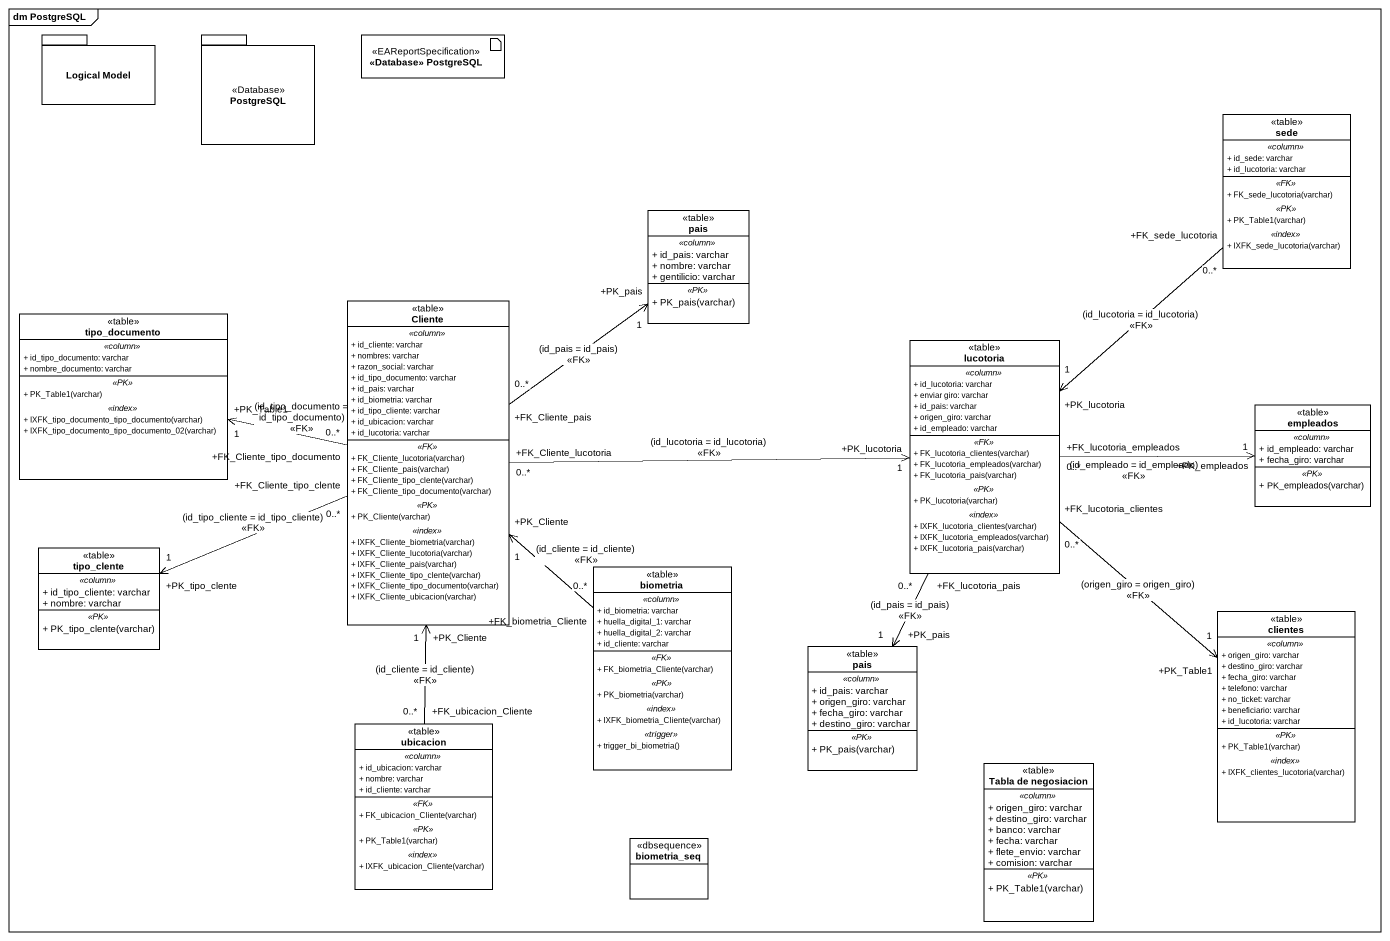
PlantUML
@startuml
mainframe dm PostgreSQL
allowmixing
hide circle
hide empty members
skinparam classAttributeIconSize 0
package "Logical Model" as Logical_Model {
}
package PostgreSQL <<Database>> {
}
artifact "<<Database>> PostgreSQL" as Database_PostgreSQL <<EAReportSpecification>>
class sede <<table>> {
  .. <<column>> ..
  + id_sede: varchar
  + id_lucotoria: varchar
  .. <<FK>> ..
  + FK_sede_lucotoria(varchar)
  .. <<PK>> ..
  + PK_Table1(varchar)
  .. <<index>> ..
  + IXFK_sede_lucotoria(varchar)
}
class pais <<table>> {
  .. <<column>> ..
  + id_pais: varchar
  + nombre: varchar
  + gentilicio: varchar
  .. <<PK>> ..
  + PK_pais(varchar)
}
class Cliente <<table>> {
  .. <<column>> ..
  + id_cliente: varchar
  + nombres: varchar
  + razon_social: varchar
  + id_tipo_documento: varchar
  + id_pais: varchar
  + id_biometria: varchar
  + id_tipo_cliente: varchar
  + id_ubicacion: varchar
  + id_lucotoria: varchar
  .. <<FK>> ..
  + FK_Cliente_lucotoria(varchar)
  + FK_Cliente_pais(varchar)
  + FK_Cliente_tipo_clente(varchar)
  + FK_Cliente_tipo_documento(varchar)
  .. <<PK>> ..
  + PK_Cliente(varchar)
  .. <<index>> ..
  + IXFK_Cliente_biometria(varchar)
  + IXFK_Cliente_lucotoria(varchar)
  + IXFK_Cliente_pais(varchar)
  + IXFK_Cliente_tipo_clente(varchar)
  + IXFK_Cliente_tipo_documento(varchar)
  + IXFK_Cliente_ubicacion(varchar)
}
class tipo_documento <<table>> {
  .. <<column>> ..
  + id_tipo_documento: varchar
  + nombre_documento: varchar
  .. <<PK>> ..
  + PK_Table1(varchar)
  .. <<index>> ..
  + IXFK_tipo_documento_tipo_documento(varchar)
  + IXFK_tipo_documento_tipo_documento_02(varchar)
}
class lucotoria <<table>> {
  .. <<column>> ..
  + id_lucotoria: varchar
  + enviar giro: varchar
  + id_pais: varchar
  + origen_giro: varchar
  + id_empleado: varchar
  .. <<FK>> ..
  + FK_lucotoria_clientes(varchar)
  + FK_lucotoria_empleados(varchar)
  + FK_lucotoria_pais(varchar)
  .. <<PK>> ..
  + PK_lucotoria(varchar)
  .. <<index>> ..
  + IXFK_lucotoria_clientes(varchar)
  + IXFK_lucotoria_empleados(varchar)
  + IXFK_lucotoria_pais(varchar)
}
class empleados <<table>> {
  .. <<column>> ..
  + id_empleado: varchar
  + fecha_giro: varchar
  .. <<PK>> ..
  + PK_empleados(varchar)
}
class tipo_clente <<table>> {
  .. <<column>> ..
  + id_tipo_cliente: varchar
  + nombre: varchar
  .. <<PK>> ..
  + PK_tipo_clente(varchar)
}
class biometria <<table>> {
  .. <<column>> ..
  + id_biometria: varchar
  + huella_digital_1: varchar
  + huella_digital_2: varchar
  + id_cliente: varchar
  .. <<FK>> ..
  + FK_biometria_Cliente(varchar)
  .. <<PK>> ..
  + PK_biometria(varchar)
  .. <<index>> ..
  + IXFK_biometria_Cliente(varchar)
  .. <<trigger>> ..
  + trigger_bi_biometria()
}
class clientes <<table>> {
  .. <<column>> ..
  + origen_giro: varchar
  + destino_giro: varchar
  + fecha_giro: varchar
  + telefono: varchar
  + no_ticket: varchar
  + beneficiario: varchar
  + id_lucotoria: varchar
  .. <<PK>> ..
  + PK_Table1(varchar)
  .. <<index>> ..
  + IXFK_clientes_lucotoria(varchar)
}
class "pais" as pais_2 <<table>> {
  .. <<column>> ..
  + id_pais: varchar
  + origen_giro: varchar
  + fecha_giro: varchar
  + destino_giro: varchar
  .. <<PK>> ..
  + PK_pais(varchar)
}
class ubicacion <<table>> {
  .. <<column>> ..
  + id_ubicacion: varchar
  + nombre: varchar
  + id_cliente: varchar
  .. <<FK>> ..
  + FK_ubicacion_Cliente(varchar)
  .. <<PK>> ..
  + PK_Table1(varchar)
  .. <<index>> ..
  + IXFK_ubicacion_Cliente(varchar)
}
class "Tabla de negosiacion" as Tabla_de_negosiacion <<table>> {
  .. <<column>> ..
  + origen_giro: varchar
  + destino_giro: varchar
  + banco: varchar
  + fecha: varchar
  + flete_envio: varchar
  + comision: varchar
  .. <<PK>> ..
  + PK_Table1(varchar)
}
class biometria_seq <<dbsequence>>
sede "+FK_sede_lucotoria\n0..*" --> "+PK_lucotoria\n1" lucotoria : (id_lucotoria = id_lucotoria)\n<<FK>>
Cliente "+FK_Cliente_pais\n0..*" -up-> "+PK_pais\n1" pais : (id_pais = id_pais)\n<<FK>>
Cliente "+FK_Cliente_tipo_documento\n0..*" -left-> "+PK_Table1\n1" tipo_documento : (id_tipo_documento = id_tipo_documento)\n<<FK>>
Cliente "+FK_Cliente_lucotoria\n0..*" -right-> "+PK_lucotoria\n1" lucotoria : (id_lucotoria = id_lucotoria)\n<<FK>>
Cliente "+FK_Cliente_tipo_clente\n0..*" -left-> "+PK_tipo_clente\n1" tipo_clente : (id_tipo_cliente = id_tipo_cliente)\n<<FK>>
lucotoria "+FK_lucotoria_empleados\n0..*" -right-> "+PK_empleados\n1" empleados : (id_empleado = id_empleado)\n<<FK>>
lucotoria "+FK_lucotoria_clientes\n0..*" --> "+PK_Table1\n1" clientes : (origen_giro = origen_giro)\n<<FK>>
lucotoria "+FK_lucotoria_pais\n0..*" --> "+PK_pais\n1" pais_2 : (id_pais = id_pais)\n<<FK>>
biometria "+FK_biometria_Cliente\n0..*" -up-> "+PK_Cliente\n1" Cliente : (id_cliente = id_cliente)\n<<FK>>
ubicacion "+FK_ubicacion_Cliente\n0..*" -up-> "+PK_Cliente\n1" Cliente : (id_cliente = id_cliente)\n<<FK>>
@enduml
